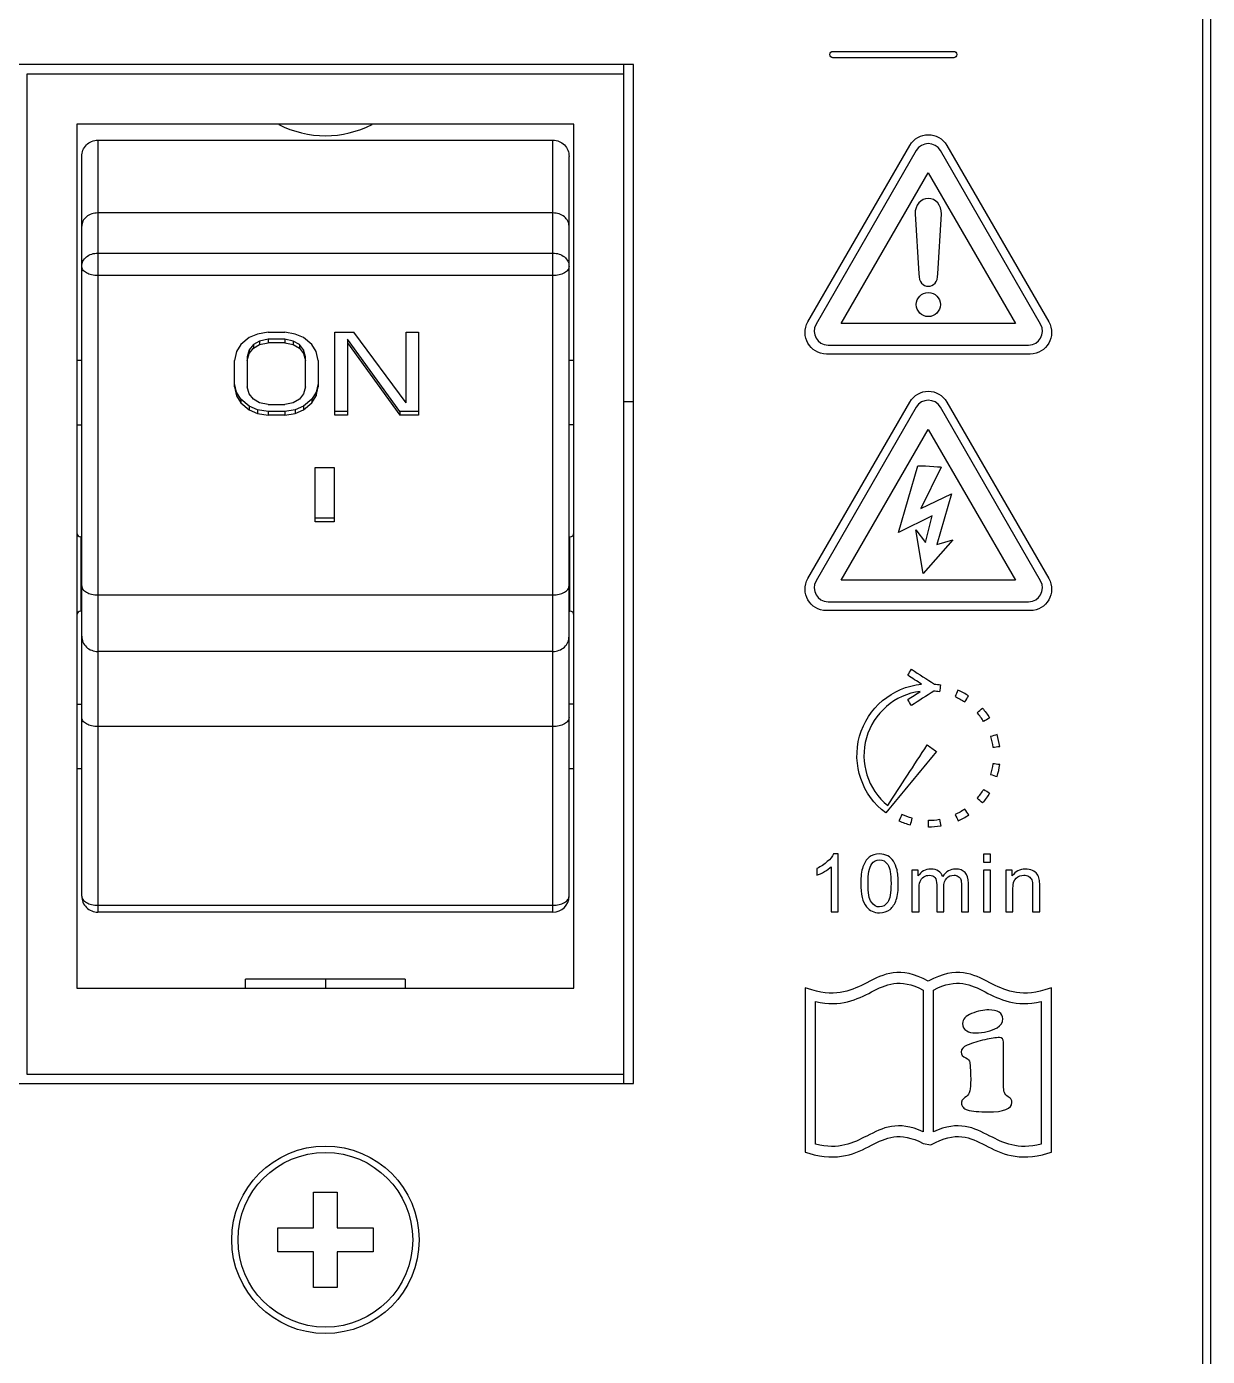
# Model space of a CAD drawing. Header units: millimetres. Extents: x 4086 to 8318, y 123 to 1549.
# Drawn here: x 6871.77 to 6908.94, y 1096.39 to 1138.24 of the extents above; entities that cross this region are included whole.
import ezdxf

# ---------------------------------------------------------------- set-up
doc = ezdxf.new("R2010")
doc.units = ezdxf.units.MM
doc.layers.add('20_ALL_FEATURES', color=7, linetype='Continuous')
doc.layers.add('layer 3', color=7, linetype='Continuous')

msp = doc.modelspace()

# ---------------------------------------------------------------- linework, layer by layer
at = {"layer": '20_ALL_FEATURES', "color": 7, "linetype": 'Continuous'}
for p, q in [((6890.873, 1137.045), (6871.473, 1137.045)), ((6871.775, 1136.743), (6871.775, 1105.273)), ((6890.571, 1136.743), (6871.775, 1136.743)), ((6890.571, 1104.975), (6890.571, 1137.045)), ((6890.873, 1104.975), (6890.873, 1137.045)), ((6873.349, 1135.168), (6873.349, 1107.978)), ((6888.996, 1135.168), (6873.349, 1135.168)), ((6888.996, 1107.978), (6888.996, 1135.168)), ((6874.01, 1134.665), (6874.01, 1110.364)), ((6874.01, 1134.665), (6888.335, 1134.665)), ((6888.335, 1110.364), (6888.335, 1134.665)), ((6873.502, 1110.872), (6873.502, 1134.149)), ((6888.843, 1110.872), (6888.843, 1134.149)), ((6888.335, 1132.37), (6874.01, 1132.37)), ((6874.01, 1131.108), (6888.335, 1131.108)), ((6888.335, 1130.402), (6874.01, 1130.402)), ((6878.774, 1128.45), (6878.51, 1128.228)), ((6879.037, 1128.561), (6878.774, 1128.45)), ((6879.103, 1128.341), (6878.905, 1128.23)), ((6879.366, 1128.616), (6879.037, 1128.561)), ((6879.366, 1128.396), (6879.103, 1128.341)), ((6879.103, 1128.341), (6879.103, 1128.228)), ((6879.103, 1128.228), (6879.366, 1128.283)), ((6879.366, 1128.616), (6879.893, 1128.616)), ((6879.366, 1128.396), (6879.366, 1128.283)), ((6879.893, 1128.396), (6879.366, 1128.396)), ((6879.893, 1128.283), (6879.366, 1128.283)), ((6880.222, 1128.561), (6879.893, 1128.616)), ((6879.893, 1128.396), (6879.893, 1128.283)), ((6880.156, 1128.341), (6879.893, 1128.396)), ((6879.893, 1128.283), (6880.156, 1128.228)), ((6880.156, 1128.341), (6880.156, 1128.228)), ((6880.354, 1128.23), (6880.156, 1128.341)), ((6880.485, 1128.45), (6880.222, 1128.561)), ((6880.749, 1128.228), (6880.485, 1128.45)), ((6881.473, 1126.008), (6881.473, 1128.616)), ((6881.473, 1128.616), (6882.065, 1128.616)), ((6881.868, 1128.396), (6881.868, 1126.008)), ((6883.514, 1126.121), (6881.868, 1128.396)), ((6881.868, 1128.283), (6883.514, 1126.008)), ((6883.711, 1126.397), (6882.065, 1128.616)), ((6883.711, 1126.397), (6883.711, 1128.616)), ((6883.711, 1128.616), (6884.106, 1128.616)), ((6884.106, 1128.616), (6884.106, 1126.008)), ((6878.379, 1128.006), (6878.313, 1127.728)), ((6878.51, 1128.228), (6878.379, 1128.006)), ((6878.774, 1128.063), (6878.708, 1127.841)), ((6878.708, 1127.728), (6878.774, 1127.95)), ((6878.905, 1128.23), (6878.774, 1128.063)), ((6878.774, 1127.95), (6878.905, 1128.117)), ((6878.774, 1128.063), (6878.774, 1127.95)), ((6878.905, 1128.23), (6878.905, 1128.117)), ((6878.905, 1128.117), (6879.103, 1128.228)), ((6880.156, 1128.228), (6880.354, 1128.117)), ((6880.354, 1128.23), (6880.354, 1128.117)), ((6880.485, 1128.063), (6880.354, 1128.23)), ((6880.354, 1128.117), (6880.485, 1127.95)), ((6880.485, 1128.063), (6880.485, 1127.95)), ((6880.551, 1127.841), (6880.485, 1128.063)), ((6880.485, 1127.95), (6880.551, 1127.728)), ((6880.88, 1128.006), (6880.749, 1128.228)), ((6880.946, 1127.728), (6880.88, 1128.006)), ((6873.349, 1127.74), (6873.502, 1127.74)), ((6878.313, 1126.896), (6878.313, 1127.728)), ((6878.708, 1127.841), (6878.708, 1126.896)), ((6880.551, 1126.896), (6880.551, 1127.841)), ((6880.946, 1127.728), (6880.946, 1126.896)), ((6888.843, 1127.74), (6888.996, 1127.74)), ((6878.379, 1126.731), (6878.313, 1127.009)), ((6878.313, 1126.896), (6878.379, 1126.618)), ((6878.379, 1126.731), (6878.379, 1126.618)), ((6878.51, 1126.509), (6878.379, 1126.731)), ((6878.379, 1126.618), (6878.51, 1126.397)), ((6878.774, 1126.674), (6878.708, 1126.896)), ((6878.905, 1126.507), (6878.774, 1126.674)), ((6880.485, 1126.674), (6880.354, 1126.507)), ((6880.551, 1126.896), (6880.485, 1126.674)), ((6880.88, 1126.731), (6880.749, 1126.509)), ((6880.749, 1126.397), (6880.88, 1126.618)), ((6880.946, 1127.009), (6880.88, 1126.731)), ((6880.88, 1126.618), (6880.946, 1126.896)), ((6880.88, 1126.731), (6880.88, 1126.618)), ((6878.51, 1126.509), (6878.51, 1126.397)), ((6878.774, 1126.287), (6878.51, 1126.509)), ((6878.51, 1126.397), (6878.774, 1126.175)), ((6878.774, 1126.287), (6878.774, 1126.175)), ((6879.037, 1126.176), (6878.774, 1126.287)), ((6879.103, 1126.397), (6878.905, 1126.507)), ((6879.366, 1126.341), (6879.103, 1126.397)), ((6879.366, 1126.341), (6879.893, 1126.341)), ((6880.156, 1126.397), (6879.893, 1126.341)), ((6880.354, 1126.507), (6880.156, 1126.397)), ((6880.485, 1126.287), (6880.222, 1126.176)), ((6880.749, 1126.509), (6880.485, 1126.287)), ((6880.485, 1126.175), (6880.749, 1126.397)), ((6880.485, 1126.287), (6880.485, 1126.175)), ((6880.749, 1126.509), (6880.749, 1126.397)), ((6890.873, 1126.425), (6890.571, 1126.425)), ((6878.774, 1126.175), (6879.037, 1126.064)), ((6879.037, 1126.176), (6879.037, 1126.064)), ((6879.366, 1126.121), (6879.037, 1126.176)), ((6879.037, 1126.064), (6879.366, 1126.008)), ((6879.366, 1126.121), (6879.366, 1126.008)), ((6879.893, 1126.121), (6879.366, 1126.121)), ((6879.893, 1126.008), (6879.366, 1126.008)), ((6880.222, 1126.176), (6879.893, 1126.121)), ((6879.893, 1126.121), (6879.893, 1126.008)), ((6879.893, 1126.008), (6880.222, 1126.064)), ((6880.222, 1126.176), (6880.222, 1126.064)), ((6880.222, 1126.064), (6880.485, 1126.175)), ((6881.868, 1126.121), (6881.473, 1126.121)), ((6881.868, 1126.008), (6881.473, 1126.008)), ((6883.514, 1126.121), (6883.514, 1126.008)), ((6884.106, 1126.121), (6883.514, 1126.121)), ((6884.106, 1126.008), (6883.514, 1126.008)), ((6873.349, 1125.708), (6873.502, 1125.708)), ((6888.996, 1125.708), (6888.843, 1125.708)), ((6880.847, 1122.651), (6880.847, 1124.357)), ((6880.847, 1124.357), (6881.448, 1124.357)), ((6881.448, 1124.357), (6881.448, 1122.651)), ((6881.448, 1122.764), (6880.847, 1122.764)), ((6881.448, 1122.651), (6880.847, 1122.651)), ((6873.476, 1122.176), (6873.476, 1119.84)), ((6873.502, 1122.176), (6873.476, 1122.176)), ((6888.843, 1122.176), (6888.869, 1122.176)), ((6888.869, 1119.84), (6888.869, 1122.176)), ((6874.01, 1120.349), (6888.335, 1120.349)), ((6873.502, 1119.84), (6873.476, 1119.84)), ((6888.843, 1119.84), (6888.869, 1119.84)), ((6888.335, 1118.571), (6874.01, 1118.571)), ((6873.349, 1116.917), (6873.502, 1116.917)), ((6888.996, 1116.917), (6888.843, 1116.917)), ((6888.335, 1116.206), (6874.01, 1116.206)), ((6873.349, 1114.885), (6873.502, 1114.885)), ((6888.843, 1114.885), (6888.996, 1114.885)), ((6874.01, 1110.586), (6888.335, 1110.586)), ((6888.335, 1110.364), (6874.01, 1110.364)), ((6878.658, 1107.978), (6878.658, 1108.257)), ((6883.687, 1108.257), (6878.658, 1108.257)), ((6881.173, 1108.257), (6881.173, 1107.978)), ((6883.687, 1108.257), (6883.687, 1107.978)), ((6873.349, 1107.978), (6888.996, 1107.978)), ((6871.775, 1105.273), (6890.571, 1105.273)), ((6871.473, 1104.975), (6890.873, 1104.975)), ((6880.798, 1100.43), (6880.798, 1101.555)), ((6880.798, 1101.555), (6881.548, 1101.555)), ((6881.548, 1101.555), (6881.548, 1100.43)), ((6879.673, 1099.68), (6879.673, 1100.43)), ((6879.673, 1100.43), (6880.798, 1100.43)), ((6881.548, 1100.43), (6882.673, 1100.43)), ((6882.673, 1100.43), (6882.673, 1099.68)), ((6880.798, 1099.68), (6879.673, 1099.68)), ((6880.798, 1098.555), (6880.798, 1099.68)), ((6881.548, 1099.68), (6881.548, 1098.555)), ((6882.673, 1099.68), (6881.548, 1099.68)), ((6881.548, 1098.555), (6880.798, 1098.555))]:
    msp.add_line(p, q, dxfattribs=at)
for radius in [2.95, 2.75]:
    msp.add_circle((6881.173, 1100.055), radius, dxfattribs=at)
for centre, radius, start, end in [((6881.173, 1137.975), 3.175, 242.4526, 297.5474), ((6873.476, 1122.303), 0.127, 180, 270), ((6888.869, 1122.303), 0.127, 270, 0), ((6873.476, 1119.713), 0.127, 90, 180), ((6888.869, 1119.713), 0.127, 0, 90), ((6888.335, 1110.872), 0.508, 270, 0)]:
    msp.add_arc(centre, radius, start, end, dxfattribs=at)
for points, knots in [([(6873.502, 1134.149), (6873.502, 1134.216), (6873.528, 1134.35), (6873.64, 1134.521), (6873.809, 1134.637), (6873.943, 1134.665), (6874.01, 1134.665)], [0, 0, 0, 0, 0.249939, 0.499905, 0.749933, 1, 1, 1, 1]), ([(6888.335, 1134.665), (6888.402, 1134.665), (6888.537, 1134.637), (6888.705, 1134.521), (6888.817, 1134.35), (6888.843, 1134.216), (6888.843, 1134.149)], [0, 0, 0, 0, 0.25007, 0.50009, 0.750052, 1, 1, 1, 1]), ([(6874.01, 1132.37), (6873.944, 1132.37), (6873.815, 1132.35), (6873.647, 1132.26), (6873.53, 1132.121), (6873.502, 1132.006), (6873.502, 1131.951)], [0, 0, 0, 0, 0.27165, 0.53113, 0.772418, 1, 1, 1, 1]), ([(6888.843, 1131.951), (6888.843, 1132.006), (6888.815, 1132.121), (6888.698, 1132.26), (6888.53, 1132.35), (6888.401, 1132.37), (6888.335, 1132.37)], [0, 0, 0, 0, 0.227582, 0.46887, 0.72835, 1, 1, 1, 1]), ([(6873.502, 1130.689), (6873.502, 1130.744), (6873.53, 1130.859), (6873.647, 1130.998), (6873.815, 1131.088), (6873.944, 1131.108), (6874.01, 1131.108)], [0, 0, 0, 0, 0.227582, 0.46887, 0.72835, 1, 1, 1, 1]), ([(6888.335, 1131.108), (6888.401, 1131.108), (6888.53, 1131.088), (6888.698, 1130.998), (6888.815, 1130.859), (6888.843, 1130.744), (6888.843, 1130.689)], [0, 0, 0, 0, 0.27165, 0.53113, 0.772418, 1, 1, 1, 1]), ([(6874.01, 1130.402), (6873.945, 1130.402), (6873.82, 1130.416), (6873.677, 1130.466), (6873.588, 1130.526), (6873.527, 1130.588), (6873.502, 1130.65), (6873.502, 1130.689)], [0, 0, 0, 0, 0.309013, 0.587213, 0.708335, 0.816172, 1, 1, 1, 1]), ([(6888.843, 1130.689), (6888.843, 1130.65), (6888.819, 1130.588), (6888.757, 1130.526), (6888.668, 1130.466), (6888.525, 1130.416), (6888.401, 1130.402), (6888.335, 1130.402)], [0, 0, 0, 0, 0.183828, 0.291665, 0.412787, 0.690987, 1, 1, 1, 1]), ([(6873.502, 1120.636), (6873.502, 1120.597), (6873.527, 1120.535), (6873.588, 1120.473), (6873.677, 1120.413), (6873.82, 1120.362), (6873.945, 1120.349), (6874.01, 1120.349)], [0, 0, 0, 0, 0.183828, 0.291665, 0.412787, 0.690987, 1, 1, 1, 1]), ([(6888.335, 1120.349), (6888.401, 1120.349), (6888.525, 1120.362), (6888.668, 1120.413), (6888.757, 1120.473), (6888.819, 1120.535), (6888.843, 1120.597), (6888.843, 1120.636)], [0, 0, 0, 0, 0.309013, 0.587213, 0.708335, 0.816172, 1, 1, 1, 1]), ([(6873.502, 1119.047), (6873.502, 1118.985), (6873.529, 1118.858), (6873.643, 1118.7), (6873.812, 1118.595), (6873.944, 1118.571), (6874.01, 1118.571)], [0, 0, 0, 0, 0.242462, 0.489382, 0.742519, 1, 1, 1, 1]), ([(6888.335, 1118.571), (6888.401, 1118.571), (6888.533, 1118.595), (6888.702, 1118.7), (6888.816, 1118.858), (6888.843, 1118.985), (6888.843, 1119.047)], [0, 0, 0, 0, 0.257481, 0.510618, 0.757538, 1, 1, 1, 1]), ([(6874.01, 1116.206), (6873.945, 1116.206), (6873.82, 1116.219), (6873.677, 1116.27), (6873.588, 1116.33), (6873.527, 1116.392), (6873.502, 1116.454), (6873.502, 1116.493)], [0, 0, 0, 0, 0.309013, 0.587213, 0.708335, 0.816172, 1, 1, 1, 1]), ([(6888.843, 1116.493), (6888.843, 1116.454), (6888.819, 1116.392), (6888.757, 1116.33), (6888.668, 1116.27), (6888.525, 1116.219), (6888.401, 1116.206), (6888.335, 1116.206)], [0, 0, 0, 0, 0.183828, 0.291665, 0.412787, 0.690987, 1, 1, 1, 1]), ([(6873.502, 1110.872), (6873.502, 1110.806), (6873.528, 1110.673), (6873.641, 1110.504), (6873.81, 1110.391), (6873.944, 1110.364), (6874.01, 1110.364)], [0, 0, 0, 0, 0.25001, 0.499994, 0.749983, 1, 1, 1, 1]), ([(6873.502, 1110.872), (6873.502, 1110.834), (6873.527, 1110.772), (6873.588, 1110.709), (6873.677, 1110.649), (6873.82, 1110.599), (6873.945, 1110.586), (6874.01, 1110.586)], [0, 0, 0, 0, 0.183828, 0.291665, 0.412787, 0.690987, 1, 1, 1, 1]), ([(6888.335, 1110.586), (6888.401, 1110.586), (6888.525, 1110.599), (6888.668, 1110.649), (6888.757, 1110.709), (6888.819, 1110.772), (6888.843, 1110.834), (6888.843, 1110.872)], [0, 0, 0, 0, 0.309013, 0.587213, 0.708335, 0.816172, 1, 1, 1, 1])]:
    msp.add_open_spline(points, degree=3, knots=knots, dxfattribs=at)
at = {"layer": 'layer 3'}
for points, knots in [([(6900.753, 1061.797), (6915.37, 1061.797), (6900.911, 1061.797), (6909.037, 1061.797), (6909.037, 1061.797), (6909.037, 1107.695), (6909.037, 1159.388), (6909.037, 1168.017), (6909.037, 1168.017), (6909.037, 1168.017), (6900.753, 1168.017), (6900.753, 1168.017), (6900.753, 1168.017), (6900.684, 1168.017), (6900.628, 1167.961), (6900.628, 1167.892), (6900.628, 1167.892), (6900.628, 1167.823), (6900.684, 1167.767), (6900.753, 1167.767), (6900.753, 1167.767), (6900.753, 1167.767), (6908.787, 1167.767), (6908.787, 1167.767), (6908.787, 1167.767), (6908.787, 1150.832), (6908.787, 1087.002), (6908.787, 1062.047), (6908.787, 1062.047), (6897.378, 1062.047), (6912.919, 1062.047), (6900.753, 1062.047), (6900.753, 1062.047), (6900.684, 1062.047), (6900.628, 1061.991), (6900.628, 1061.922), (6900.628, 1061.922), (6900.628, 1061.853), (6900.684, 1061.797), (6900.753, 1061.797)], [0, 0, 0, 0, 0.090909, 0.090909, 0.090909, 0.090909, 0.181818, 0.181818, 0.181818, 0.181818, 0.272727, 0.272727, 0.272727, 0.272727, 0.363636, 0.363636, 0.363636, 0.363636, 0.454545, 0.454545, 0.454545, 0.454545, 0.545455, 0.545455, 0.545455, 0.545455, 0.636364, 0.636364, 0.636364, 0.636364, 0.727273, 0.727273, 0.727273, 0.727273, 0.818182, 0.818182, 0.818182, 0.818182, 1, 1, 1, 1]), ([(6900.95, 1137.257), (6901.005, 1137.257), (6901.05, 1137.302), (6901.05, 1137.357), (6901.05, 1137.357), (6901.05, 1137.412), (6901.005, 1137.457), (6900.95, 1137.457), (6900.95, 1137.457), (6900.95, 1137.457), (6897.15, 1137.457), (6897.15, 1137.457), (6897.15, 1137.457), (6897.095, 1137.457), (6897.05, 1137.412), (6897.05, 1137.357), (6897.05, 1137.357), (6897.05, 1137.302), (6897.095, 1137.257), (6897.15, 1137.257), (6897.15, 1137.257), (6897.15, 1137.257), (6900.95, 1137.257), (6900.95, 1137.257)], [0, 0, 0, 0, 0.142857, 0.142857, 0.142857, 0.142857, 0.285714, 0.285714, 0.285714, 0.285714, 0.428571, 0.428571, 0.428571, 0.428571, 0.571429, 0.571429, 0.571429, 0.571429, 0.714286, 0.714286, 0.714286, 0.714286, 1, 1, 1, 1]), ([(6900.531, 1134.333), (6900.531, 1134.333), (6903.685, 1128.87), (6903.685, 1128.87), (6903.685, 1128.87), (6903.854, 1128.578), (6903.643, 1128.213), (6903.306, 1128.213), (6903.306, 1128.213), (6903.306, 1128.213), (6896.997, 1128.213), (6896.997, 1128.213), (6896.997, 1128.213), (6896.66, 1128.213), (6896.449, 1128.578), (6896.618, 1128.87), (6896.618, 1128.87), (6896.618, 1128.87), (6899.772, 1134.333), (6899.772, 1134.333), (6899.772, 1134.333), (6899.94, 1134.626), (6900.362, 1134.626), (6900.531, 1134.333)], [0, 0, 0, 0, 0.142857, 0.142857, 0.142857, 0.142857, 0.285714, 0.285714, 0.285714, 0.285714, 0.428571, 0.428571, 0.428571, 0.428571, 0.571429, 0.571429, 0.571429, 0.571429, 0.714286, 0.714286, 0.714286, 0.714286, 1, 1, 1, 1]), ([(6897.412, 1128.89), (6897.412, 1128.89), (6897.412, 1128.89), (6897.412, 1128.89), (6897.412, 1128.89), (6897.412, 1128.89), (6902.891, 1128.89), (6902.891, 1128.89), (6902.891, 1128.89), (6902.891, 1128.89), (6900.151, 1133.635), (6900.151, 1133.635), (6900.151, 1133.635), (6900.151, 1133.635), (6897.412, 1128.89), (6897.412, 1128.89)], [0, 0, 0, 0, 0.2, 0.2, 0.2, 0.2, 0.4, 0.4, 0.4, 0.4, 0.6, 0.6, 0.6, 0.6, 1, 1, 1, 1]), ([(6900.151, 1130.063), (6899.987, 1130.063), (6899.854, 1130.183), (6899.854, 1130.45), (6899.854, 1130.45), (6899.854, 1130.45), (6899.733, 1132.344), (6899.733, 1132.344), (6899.733, 1132.344), (6899.733, 1132.612), (6899.92, 1132.829), (6900.151, 1132.829), (6900.151, 1132.829), (6900.382, 1132.829), (6900.569, 1132.612), (6900.569, 1132.344), (6900.569, 1132.344), (6900.569, 1132.344), (6900.449, 1130.45), (6900.449, 1130.45), (6900.449, 1130.45), (6900.449, 1130.183), (6900.315, 1130.063), (6900.151, 1130.063)], [0, 0, 0, 0, 0.142857, 0.142857, 0.142857, 0.142857, 0.285714, 0.285714, 0.285714, 0.285714, 0.428571, 0.428571, 0.428571, 0.428571, 0.571429, 0.571429, 0.571429, 0.571429, 0.714286, 0.714286, 0.714286, 0.714286, 1, 1, 1, 1]), ([(6900.151, 1129.866), (6900.151, 1129.866), (6900.151, 1129.866), (6900.151, 1129.866), (6900.151, 1129.866), (6899.942, 1129.866), (6899.773, 1129.697), (6899.773, 1129.487), (6899.773, 1129.487), (6899.773, 1129.278), (6899.942, 1129.109), (6900.151, 1129.109), (6900.151, 1129.109), (6900.361, 1129.109), (6900.53, 1129.278), (6900.53, 1129.487), (6900.53, 1129.487), (6900.53, 1129.697), (6900.361, 1129.866), (6900.151, 1129.866)], [0, 0, 0, 0, 0.166667, 0.166667, 0.166667, 0.166667, 0.333333, 0.333333, 0.333333, 0.333333, 0.5, 0.5, 0.5, 0.5, 0.666667, 0.666667, 0.666667, 0.666667, 1, 1, 1, 1]), ([(6900.531, 1126.258), (6900.531, 1126.258), (6903.685, 1120.795), (6903.685, 1120.795), (6903.685, 1120.795), (6903.854, 1120.503), (6903.643, 1120.137), (6903.306, 1120.137), (6903.306, 1120.137), (6903.306, 1120.137), (6896.997, 1120.137), (6896.997, 1120.137), (6896.997, 1120.137), (6896.66, 1120.137), (6896.449, 1120.503), (6896.618, 1120.795), (6896.618, 1120.795), (6896.618, 1120.795), (6899.772, 1126.258), (6899.772, 1126.258), (6899.772, 1126.258), (6899.94, 1126.55), (6900.362, 1126.55), (6900.531, 1126.258)], [0, 0, 0, 0, 0.142857, 0.142857, 0.142857, 0.142857, 0.285714, 0.285714, 0.285714, 0.285714, 0.428571, 0.428571, 0.428571, 0.428571, 0.571429, 0.571429, 0.571429, 0.571429, 0.714286, 0.714286, 0.714286, 0.714286, 1, 1, 1, 1]), ([(6897.412, 1120.815), (6897.412, 1120.815), (6897.412, 1120.815), (6897.412, 1120.815), (6897.412, 1120.815), (6897.412, 1120.815), (6902.891, 1120.815), (6902.891, 1120.815), (6902.891, 1120.815), (6902.891, 1120.815), (6900.151, 1125.56), (6900.151, 1125.56), (6900.151, 1125.56), (6900.151, 1125.56), (6897.412, 1120.815), (6897.412, 1120.815)], [0, 0, 0, 0, 0.2, 0.2, 0.2, 0.2, 0.4, 0.4, 0.4, 0.4, 0.6, 0.6, 0.6, 0.6, 1, 1, 1, 1]), ([(6899.826, 1124.411), (6899.826, 1124.411), (6899.212, 1122.317), (6899.212, 1122.317), (6899.212, 1122.317), (6899.212, 1122.317), (6900.274, 1122.842), (6900.274, 1122.842), (6900.274, 1122.842), (6900.274, 1122.842), (6900.066, 1121.999), (6900.066, 1121.999), (6900.066, 1121.999), (6900.066, 1121.999), (6899.753, 1122.401), (6899.753, 1122.401), (6899.753, 1122.401), (6899.753, 1122.401), (6899.991, 1121.027), (6899.991, 1121.027), (6899.991, 1121.027), (6899.991, 1121.027), (6900.925, 1122.087), (6900.925, 1122.087), (6900.925, 1122.087), (6900.925, 1122.087), (6900.422, 1121.934), (6900.422, 1121.934), (6900.422, 1121.934), (6900.422, 1121.934), (6900.881, 1123.534), (6900.881, 1123.534), (6900.881, 1123.534), (6900.881, 1123.534), (6899.913, 1123.068), (6899.913, 1123.068), (6899.913, 1123.068), (6899.913, 1123.068), (6900.552, 1124.374), (6900.552, 1124.374), (6900.552, 1124.374), (6900.552, 1124.374), (6899.833, 1124.435), (6899.826, 1124.411)], [0, 0, 0, 0, 0.083333, 0.083333, 0.083333, 0.083333, 0.166667, 0.166667, 0.166667, 0.166667, 0.25, 0.25, 0.25, 0.25, 0.333333, 0.333333, 0.333333, 0.333333, 0.416667, 0.416667, 0.416667, 0.416667, 0.5, 0.5, 0.5, 0.5, 0.583333, 0.583333, 0.583333, 0.583333, 0.666667, 0.666667, 0.666667, 0.666667, 0.75, 0.75, 0.75, 0.75, 0.833333, 0.833333, 0.833333, 0.833333, 1, 1, 1, 1]), ([(6898.872, 1113.719), (6898.243, 1114.234), (6897.98, 1115.073), (6898.203, 1115.854), (6898.203, 1115.854), (6898.426, 1116.636), (6899.093, 1117.21), (6899.899, 1117.314), (6899.899, 1117.314), (6899.767, 1117.228), (6899.635, 1117.142), (6899.502, 1117.057), (6899.502, 1117.057), (6899.543, 1116.995), (6899.583, 1116.933), (6899.623, 1116.87), (6899.623, 1116.87), (6899.856, 1117.022), (6900.09, 1117.173), (6900.323, 1117.324), (6900.323, 1117.324), (6900.382, 1117.32), (6900.441, 1117.312), (6900.5, 1117.302), (6900.5, 1117.302), (6900.513, 1117.375), (6900.525, 1117.447), (6900.537, 1117.519), (6900.537, 1117.519), (6900.472, 1117.53), (6900.407, 1117.538), (6900.342, 1117.543), (6900.342, 1117.543), (6900.102, 1117.699), (6899.863, 1117.854), (6899.623, 1118.009), (6899.623, 1118.009), (6899.583, 1117.947), (6899.543, 1117.885), (6899.502, 1117.823), (6899.502, 1117.823), (6899.648, 1117.729), (6899.794, 1117.634), (6899.939, 1117.54), (6899.939, 1117.54), (6899.013, 1117.449), (6898.238, 1116.798), (6897.988, 1115.901), (6897.988, 1115.901), (6897.738, 1115.005), (6898.064, 1114.047), (6898.809, 1113.489), (6898.809, 1113.489), (6899.342, 1114.132), (6899.875, 1114.775), (6900.409, 1115.419), (6900.409, 1115.419), (6900.311, 1115.489), (6900.214, 1115.558), (6900.116, 1115.628), (6900.116, 1115.628), (6899.701, 1114.992), (6899.287, 1114.356), (6898.872, 1113.719)], [0, 0, 0, 0, 0.058824, 0.058824, 0.058824, 0.058824, 0.117647, 0.117647, 0.117647, 0.117647, 0.176471, 0.176471, 0.176471, 0.176471, 0.235294, 0.235294, 0.235294, 0.235294, 0.294118, 0.294118, 0.294118, 0.294118, 0.352941, 0.352941, 0.352941, 0.352941, 0.411765, 0.411765, 0.411765, 0.411765, 0.470588, 0.470588, 0.470588, 0.470588, 0.529412, 0.529412, 0.529412, 0.529412, 0.588235, 0.588235, 0.588235, 0.588235, 0.647059, 0.647059, 0.647059, 0.647059, 0.705882, 0.705882, 0.705882, 0.705882, 0.764706, 0.764706, 0.764706, 0.764706, 0.823529, 0.823529, 0.823529, 0.823529, 0.882353, 0.882353, 0.882353, 0.882353, 1, 1, 1, 1]), ([(6901.085, 1117.352), (6901.203, 1117.3), (6901.313, 1117.238), (6901.42, 1117.166), (6901.42, 1117.166), (6901.379, 1117.105), (6901.338, 1117.045), (6901.297, 1116.984), (6901.297, 1116.984), (6901.201, 1117.049), (6901.101, 1117.104), (6900.995, 1117.152), (6900.995, 1117.152), (6901.025, 1117.219), (6901.055, 1117.286), (6901.085, 1117.352)], [0, 0, 0, 0, 0.2, 0.2, 0.2, 0.2, 0.4, 0.4, 0.4, 0.4, 0.6, 0.6, 0.6, 0.6, 1, 1, 1, 1]), ([(6902.08, 1116.48), (6902.012, 1116.59), (6901.937, 1116.692), (6901.852, 1116.788), (6901.852, 1116.788), (6901.797, 1116.739), (6901.742, 1116.691), (6901.687, 1116.642), (6901.687, 1116.642), (6901.763, 1116.555), (6901.832, 1116.463), (6901.893, 1116.365), (6901.893, 1116.365), (6901.955, 1116.403), (6902.017, 1116.442), (6902.08, 1116.48)], [0, 0, 0, 0, 0.2, 0.2, 0.2, 0.2, 0.4, 0.4, 0.4, 0.4, 0.6, 0.6, 0.6, 0.6, 1, 1, 1, 1]), ([(6902.317, 1115.957), (6902.355, 1115.834), (6902.381, 1115.711), (6902.398, 1115.583), (6902.398, 1115.583), (6902.325, 1115.574), (6902.252, 1115.564), (6902.18, 1115.555), (6902.18, 1115.555), (6902.165, 1115.67), (6902.141, 1115.782), (6902.107, 1115.893), (6902.107, 1115.893), (6902.177, 1115.914), (6902.247, 1115.936), (6902.317, 1115.957)], [0, 0, 0, 0, 0.2, 0.2, 0.2, 0.2, 0.4, 0.4, 0.4, 0.4, 0.6, 0.6, 0.6, 0.6, 1, 1, 1, 1]), ([(6902.398, 1115.009), (6902.382, 1114.882), (6902.355, 1114.758), (6902.318, 1114.635), (6902.318, 1114.635), (6902.247, 1114.656), (6902.177, 1114.678), (6902.107, 1114.699), (6902.107, 1114.699), (6902.141, 1114.81), (6902.165, 1114.922), (6902.18, 1115.037), (6902.18, 1115.037), (6902.253, 1115.028), (6902.325, 1115.019), (6902.398, 1115.009)], [0, 0, 0, 0, 0.2, 0.2, 0.2, 0.2, 0.4, 0.4, 0.4, 0.4, 0.6, 0.6, 0.6, 0.6, 1, 1, 1, 1]), ([(6901.854, 1113.805), (6901.939, 1113.901), (6902.014, 1114.003), (6902.082, 1114.113), (6902.082, 1114.113), (6902.019, 1114.151), (6901.957, 1114.19), (6901.894, 1114.228), (6901.894, 1114.228), (6901.834, 1114.129), (6901.766, 1114.037), (6901.689, 1113.95), (6901.689, 1113.95), (6901.744, 1113.902), (6901.799, 1113.853), (6901.854, 1113.805)], [0, 0, 0, 0, 0.2, 0.2, 0.2, 0.2, 0.4, 0.4, 0.4, 0.4, 0.6, 0.6, 0.6, 0.6, 1, 1, 1, 1]), ([(6899.228, 1113.241), (6899.259, 1113.308), (6899.289, 1113.374), (6899.319, 1113.441), (6899.319, 1113.441), (6899.425, 1113.393), (6899.533, 1113.355), (6899.645, 1113.326), (6899.645, 1113.326), (6899.626, 1113.255), (6899.608, 1113.184), (6899.589, 1113.113), (6899.589, 1113.113), (6899.465, 1113.145), (6899.345, 1113.188), (6899.228, 1113.241)], [0, 0, 0, 0, 0.2, 0.2, 0.2, 0.2, 0.4, 0.4, 0.4, 0.4, 0.6, 0.6, 0.6, 0.6, 1, 1, 1, 1]), ([(6900.503, 1113.288), (6900.388, 1113.269), (6900.274, 1113.259), (6900.158, 1113.259), (6900.158, 1113.259), (6900.158, 1113.186), (6900.158, 1113.112), (6900.158, 1113.039), (6900.158, 1113.039), (6900.287, 1113.039), (6900.413, 1113.05), (6900.54, 1113.071), (6900.54, 1113.071), (6900.527, 1113.144), (6900.515, 1113.216), (6900.503, 1113.288)], [0, 0, 0, 0, 0.2, 0.2, 0.2, 0.2, 0.4, 0.4, 0.4, 0.4, 0.6, 0.6, 0.6, 0.6, 1, 1, 1, 1]), ([(6901.423, 1113.426), (6901.317, 1113.354), (6901.206, 1113.292), (6901.089, 1113.239), (6901.089, 1113.239), (6901.059, 1113.306), (6901.029, 1113.373), (6900.998, 1113.44), (6900.998, 1113.44), (6901.104, 1113.487), (6901.204, 1113.543), (6901.3, 1113.608), (6901.3, 1113.608), (6901.341, 1113.547), (6901.382, 1113.487), (6901.423, 1113.426)], [0, 0, 0, 0, 0.2, 0.2, 0.2, 0.2, 0.4, 0.4, 0.4, 0.4, 0.6, 0.6, 0.6, 0.6, 1, 1, 1, 1]), ([(6897.313, 1110.378), (6897.313, 1110.378), (6897.091, 1110.378), (6897.091, 1110.378), (6897.091, 1110.378), (6897.091, 1110.378), (6897.091, 1111.796), (6897.091, 1111.796), (6897.091, 1111.796), (6897.038, 1111.745), (6896.967, 1111.694), (6896.88, 1111.643), (6896.88, 1111.643), (6896.793, 1111.592), (6896.715, 1111.553), (6896.646, 1111.528), (6896.646, 1111.528), (6896.646, 1111.528), (6896.646, 1111.743), (6896.646, 1111.743), (6896.646, 1111.743), (6896.77, 1111.802), (6896.879, 1111.872), (6896.972, 1111.956), (6896.972, 1111.956), (6897.066, 1112.039), (6897.132, 1112.12), (6897.17, 1112.198), (6897.17, 1112.198), (6897.17, 1112.198), (6897.313, 1112.198), (6897.313, 1112.198), (6897.313, 1112.198), (6897.313, 1112.198), (6897.313, 1110.378), (6897.313, 1110.378)], [0, 0, 0, 0, 0.1, 0.1, 0.1, 0.1, 0.2, 0.2, 0.2, 0.2, 0.3, 0.3, 0.3, 0.3, 0.4, 0.4, 0.4, 0.4, 0.5, 0.5, 0.5, 0.5, 0.6, 0.6, 0.6, 0.6, 0.7, 0.7, 0.7, 0.7, 0.8, 0.8, 0.8, 0.8, 1, 1, 1, 1]), ([(6898.024, 1111.272), (6898.024, 1111.486), (6898.047, 1111.659), (6898.091, 1111.789), (6898.091, 1111.789), (6898.135, 1111.92), (6898.201, 1112.021), (6898.287, 1112.092), (6898.287, 1112.092), (6898.374, 1112.163), (6898.484, 1112.198), (6898.616, 1112.198), (6898.616, 1112.198), (6898.713, 1112.198), (6898.798, 1112.178), (6898.872, 1112.139), (6898.872, 1112.139), (6898.945, 1112.1), (6899.006, 1112.044), (6899.054, 1111.97), (6899.054, 1111.97), (6899.102, 1111.896), (6899.139, 1111.806), (6899.166, 1111.7), (6899.166, 1111.7), (6899.193, 1111.594), (6899.207, 1111.452), (6899.207, 1111.272), (6899.207, 1111.272), (6899.207, 1111.059), (6899.185, 1110.888), (6899.141, 1110.757), (6899.141, 1110.757), (6899.098, 1110.626), (6899.032, 1110.525), (6898.945, 1110.454), (6898.945, 1110.454), (6898.858, 1110.383), (6898.748, 1110.347), (6898.616, 1110.347), (6898.616, 1110.347), (6898.441, 1110.347), (6898.303, 1110.41), (6898.204, 1110.535), (6898.204, 1110.535), (6898.084, 1110.686), (6898.024, 1110.932), (6898.024, 1111.272)], [0, 0, 0, 0, 0.076923, 0.076923, 0.076923, 0.076923, 0.153846, 0.153846, 0.153846, 0.153846, 0.230769, 0.230769, 0.230769, 0.230769, 0.307692, 0.307692, 0.307692, 0.307692, 0.384615, 0.384615, 0.384615, 0.384615, 0.461538, 0.461538, 0.461538, 0.461538, 0.538462, 0.538462, 0.538462, 0.538462, 0.615385, 0.615385, 0.615385, 0.615385, 0.692308, 0.692308, 0.692308, 0.692308, 0.769231, 0.769231, 0.769231, 0.769231, 0.846154, 0.846154, 0.846154, 0.846154, 1, 1, 1, 1]), ([(6898.253, 1111.272), (6898.253, 1110.974), (6898.288, 1110.776), (6898.358, 1110.678), (6898.358, 1110.678), (6898.428, 1110.579), (6898.513, 1110.53), (6898.616, 1110.53), (6898.616, 1110.53), (6898.718, 1110.53), (6898.804, 1110.58), (6898.873, 1110.678), (6898.873, 1110.678), (6898.943, 1110.777), (6898.978, 1110.975), (6898.978, 1111.272), (6898.978, 1111.272), (6898.978, 1111.57), (6898.943, 1111.769), (6898.873, 1111.867), (6898.873, 1111.867), (6898.804, 1111.965), (6898.717, 1112.014), (6898.613, 1112.014), (6898.613, 1112.014), (6898.511, 1112.014), (6898.429, 1111.971), (6898.368, 1111.884), (6898.368, 1111.884), (6898.291, 1111.774), (6898.253, 1111.57), (6898.253, 1111.272)], [0, 0, 0, 0, 0.111111, 0.111111, 0.111111, 0.111111, 0.222222, 0.222222, 0.222222, 0.222222, 0.333333, 0.333333, 0.333333, 0.333333, 0.444444, 0.444444, 0.444444, 0.444444, 0.555556, 0.555556, 0.555556, 0.555556, 0.666667, 0.666667, 0.666667, 0.666667, 0.777778, 0.777778, 0.777778, 0.777778, 1, 1, 1, 1]), ([(6901.887, 1111.935), (6901.887, 1111.935), (6901.887, 1112.191), (6901.887, 1112.191), (6901.887, 1112.191), (6901.887, 1112.191), (6902.11, 1112.191), (6902.11, 1112.191), (6902.11, 1112.191), (6902.11, 1112.191), (6902.11, 1111.935), (6902.11, 1111.935), (6902.11, 1111.935), (6902.11, 1111.935), (6901.887, 1111.935), (6901.887, 1111.935)], [0, 0, 0, 0, 0.2, 0.2, 0.2, 0.2, 0.4, 0.4, 0.4, 0.4, 0.6, 0.6, 0.6, 0.6, 1, 1, 1, 1]), ([(6899.636, 1110.378), (6899.636, 1110.378), (6899.636, 1111.691), (6899.636, 1111.691), (6899.636, 1111.691), (6899.636, 1111.691), (6899.835, 1111.691), (6899.835, 1111.691), (6899.835, 1111.691), (6899.835, 1111.691), (6899.835, 1111.507), (6899.835, 1111.507), (6899.835, 1111.507), (6899.876, 1111.571), (6899.931, 1111.623), (6899.999, 1111.662), (6899.999, 1111.662), (6900.068, 1111.701), (6900.146, 1111.721), (6900.233, 1111.721), (6900.233, 1111.721), (6900.33, 1111.721), (6900.41, 1111.701), (6900.472, 1111.66), (6900.472, 1111.66), (6900.535, 1111.62), (6900.578, 1111.564), (6900.604, 1111.491), (6900.604, 1111.491), (6900.708, 1111.644), (6900.843, 1111.721), (6901.01, 1111.721), (6901.01, 1111.721), (6901.14, 1111.721), (6901.24, 1111.685), (6901.31, 1111.613), (6901.31, 1111.613), (6901.38, 1111.54), (6901.415, 1111.429), (6901.415, 1111.28), (6901.415, 1111.28), (6901.415, 1111.28), (6901.415, 1110.378), (6901.415, 1110.378), (6901.415, 1110.378), (6901.415, 1110.378), (6901.194, 1110.378), (6901.194, 1110.378), (6901.194, 1110.378), (6901.194, 1110.378), (6901.194, 1111.205), (6901.194, 1111.205), (6901.194, 1111.205), (6901.194, 1111.294), (6901.187, 1111.359), (6901.172, 1111.398), (6901.172, 1111.398), (6901.158, 1111.437), (6901.132, 1111.468), (6901.094, 1111.492), (6901.094, 1111.492), (6901.056, 1111.516), (6901.011, 1111.528), (6900.96, 1111.528), (6900.96, 1111.528), (6900.868, 1111.528), (6900.791, 1111.497), (6900.73, 1111.436), (6900.73, 1111.436), (6900.669, 1111.375), (6900.638, 1111.276), (6900.638, 1111.141), (6900.638, 1111.141), (6900.638, 1111.141), (6900.638, 1110.378), (6900.638, 1110.378), (6900.638, 1110.378), (6900.638, 1110.378), (6900.416, 1110.378), (6900.416, 1110.378), (6900.416, 1110.378), (6900.416, 1110.378), (6900.416, 1111.231), (6900.416, 1111.231), (6900.416, 1111.231), (6900.416, 1111.33), (6900.398, 1111.404), (6900.361, 1111.454), (6900.361, 1111.454), (6900.325, 1111.503), (6900.266, 1111.528), (6900.183, 1111.528), (6900.183, 1111.528), (6900.121, 1111.528), (6900.063, 1111.511), (6900.01, 1111.478), (6900.01, 1111.478), (6899.957, 1111.445), (6899.918, 1111.397), (6899.894, 1111.334), (6899.894, 1111.334), (6899.87, 1111.27), (6899.858, 1111.179), (6899.858, 1111.059), (6899.858, 1111.059), (6899.858, 1111.059), (6899.858, 1110.378), (6899.858, 1110.378), (6899.858, 1110.378), (6899.858, 1110.378), (6899.636, 1110.378), (6899.636, 1110.378)], [0, 0, 0, 0, 0.034483, 0.034483, 0.034483, 0.034483, 0.068966, 0.068966, 0.068966, 0.068966, 0.103448, 0.103448, 0.103448, 0.103448, 0.137931, 0.137931, 0.137931, 0.137931, 0.172414, 0.172414, 0.172414, 0.172414, 0.206897, 0.206897, 0.206897, 0.206897, 0.241379, 0.241379, 0.241379, 0.241379, 0.275862, 0.275862, 0.275862, 0.275862, 0.310345, 0.310345, 0.310345, 0.310345, 0.344828, 0.344828, 0.344828, 0.344828, 0.37931, 0.37931, 0.37931, 0.37931, 0.413793, 0.413793, 0.413793, 0.413793, 0.448276, 0.448276, 0.448276, 0.448276, 0.482759, 0.482759, 0.482759, 0.482759, 0.517241, 0.517241, 0.517241, 0.517241, 0.551724, 0.551724, 0.551724, 0.551724, 0.586207, 0.586207, 0.586207, 0.586207, 0.62069, 0.62069, 0.62069, 0.62069, 0.655172, 0.655172, 0.655172, 0.655172, 0.689655, 0.689655, 0.689655, 0.689655, 0.724138, 0.724138, 0.724138, 0.724138, 0.758621, 0.758621, 0.758621, 0.758621, 0.793103, 0.793103, 0.793103, 0.793103, 0.827586, 0.827586, 0.827586, 0.827586, 0.862069, 0.862069, 0.862069, 0.862069, 0.896552, 0.896552, 0.896552, 0.896552, 0.931034, 0.931034, 0.931034, 0.931034, 1, 1, 1, 1]), ([(6901.887, 1110.378), (6901.887, 1110.378), (6901.887, 1111.691), (6901.887, 1111.691), (6901.887, 1111.691), (6901.887, 1111.691), (6902.11, 1111.691), (6902.11, 1111.691), (6902.11, 1111.691), (6902.11, 1111.691), (6902.11, 1110.378), (6902.11, 1110.378), (6902.11, 1110.378), (6902.11, 1110.378), (6901.887, 1110.378), (6901.887, 1110.378)], [0, 0, 0, 0, 0.2, 0.2, 0.2, 0.2, 0.4, 0.4, 0.4, 0.4, 0.6, 0.6, 0.6, 0.6, 1, 1, 1, 1]), ([(6902.59, 1110.378), (6902.59, 1110.378), (6902.59, 1111.691), (6902.59, 1111.691), (6902.59, 1111.691), (6902.59, 1111.691), (6902.79, 1111.691), (6902.79, 1111.691), (6902.79, 1111.691), (6902.79, 1111.691), (6902.79, 1111.505), (6902.79, 1111.505), (6902.79, 1111.505), (6902.887, 1111.649), (6903.026, 1111.721), (6903.208, 1111.721), (6903.208, 1111.721), (6903.287, 1111.721), (6903.36, 1111.707), (6903.426, 1111.678), (6903.426, 1111.678), (6903.493, 1111.65), (6903.542, 1111.612), (6903.575, 1111.566), (6903.575, 1111.566), (6903.608, 1111.52), (6903.632, 1111.465), (6903.645, 1111.402), (6903.645, 1111.402), (6903.653, 1111.361), (6903.657, 1111.288), (6903.657, 1111.185), (6903.657, 1111.185), (6903.657, 1111.185), (6903.657, 1110.378), (6903.657, 1110.378), (6903.657, 1110.378), (6903.657, 1110.378), (6903.434, 1110.378), (6903.434, 1110.378), (6903.434, 1110.378), (6903.434, 1110.378), (6903.434, 1111.177), (6903.434, 1111.177), (6903.434, 1111.177), (6903.434, 1111.267), (6903.426, 1111.335), (6903.408, 1111.38), (6903.408, 1111.38), (6903.391, 1111.425), (6903.36, 1111.461), (6903.316, 1111.488), (6903.316, 1111.488), (6903.272, 1111.515), (6903.22, 1111.528), (6903.161, 1111.528), (6903.161, 1111.528), (6903.066, 1111.528), (6902.984, 1111.498), (6902.915, 1111.438), (6902.915, 1111.438), (6902.846, 1111.378), (6902.812, 1111.263), (6902.812, 1111.095), (6902.812, 1111.095), (6902.812, 1111.095), (6902.812, 1110.378), (6902.812, 1110.378), (6902.812, 1110.378), (6902.812, 1110.378), (6902.59, 1110.378), (6902.59, 1110.378)], [0, 0, 0, 0, 0.052632, 0.052632, 0.052632, 0.052632, 0.105263, 0.105263, 0.105263, 0.105263, 0.157895, 0.157895, 0.157895, 0.157895, 0.210526, 0.210526, 0.210526, 0.210526, 0.263158, 0.263158, 0.263158, 0.263158, 0.315789, 0.315789, 0.315789, 0.315789, 0.368421, 0.368421, 0.368421, 0.368421, 0.421053, 0.421053, 0.421053, 0.421053, 0.473684, 0.473684, 0.473684, 0.473684, 0.526316, 0.526316, 0.526316, 0.526316, 0.578947, 0.578947, 0.578947, 0.578947, 0.631579, 0.631579, 0.631579, 0.631579, 0.684211, 0.684211, 0.684211, 0.684211, 0.736842, 0.736842, 0.736842, 0.736842, 0.789474, 0.789474, 0.789474, 0.789474, 0.842105, 0.842105, 0.842105, 0.842105, 0.894737, 0.894737, 0.894737, 0.894737, 1, 1, 1, 1]), ([(6899.987, 1103.088), (6899.243, 1103.48), (6898.82, 1103.264), (6898.361, 1103.029), (6898.361, 1103.029), (6897.863, 1102.775), (6897.327, 1102.501), (6896.389, 1102.779), (6896.389, 1102.779), (6896.389, 1102.779), (6896.271, 1102.814), (6896.271, 1102.814), (6896.271, 1102.814), (6896.271, 1102.814), (6896.271, 1107.981), (6896.271, 1107.981), (6896.271, 1107.981), (6896.271, 1107.981), (6896.481, 1107.919), (6896.481, 1107.919), (6896.481, 1107.919), (6897.293, 1107.678), (6897.77, 1107.921), (6898.212, 1108.147), (6898.212, 1108.147), (6898.754, 1108.424), (6899.252, 1108.678), (6900.151, 1108.197), (6900.151, 1108.197), (6901.051, 1108.678), (6901.548, 1108.424), (6902.091, 1108.147), (6902.091, 1108.147), (6902.533, 1107.921), (6903.009, 1107.678), (6903.822, 1107.919), (6903.822, 1107.919), (6903.822, 1107.919), (6904.032, 1107.981), (6904.032, 1107.981), (6904.032, 1107.981), (6904.032, 1107.981), (6904.032, 1102.814), (6904.032, 1102.814), (6904.032, 1102.814), (6904.032, 1102.814), (6903.914, 1102.779), (6903.914, 1102.779), (6903.914, 1102.779), (6902.976, 1102.501), (6902.44, 1102.775), (6901.942, 1103.029), (6901.942, 1103.029), (6901.465, 1103.273), (6901.029, 1103.496), (6900.232, 1103.043), (6900.232, 1103.043), (6900.232, 1103.043), (6899.987, 1103.088), (6899.987, 1103.088)], [0, 0, 0, 0, 0.0625, 0.0625, 0.0625, 0.0625, 0.125, 0.125, 0.125, 0.125, 0.1875, 0.1875, 0.1875, 0.1875, 0.25, 0.25, 0.25, 0.25, 0.3125, 0.3125, 0.3125, 0.3125, 0.375, 0.375, 0.375, 0.375, 0.4375, 0.4375, 0.4375, 0.4375, 0.5, 0.5, 0.5, 0.5, 0.5625, 0.5625, 0.5625, 0.5625, 0.625, 0.625, 0.625, 0.625, 0.6875, 0.6875, 0.6875, 0.6875, 0.75, 0.75, 0.75, 0.75, 0.8125, 0.8125, 0.8125, 0.8125, 0.875, 0.875, 0.875, 0.875, 1, 1, 1, 1]), ([(6899.987, 1103.453), (6899.987, 1103.453), (6899.987, 1107.914), (6899.987, 1107.914), (6899.987, 1107.914), (6899.243, 1108.306), (6898.82, 1108.09), (6898.361, 1107.855), (6898.361, 1107.855), (6897.901, 1107.621), (6897.409, 1107.369), (6896.599, 1107.55), (6896.599, 1107.55), (6896.599, 1107.55), (6896.599, 1103.061), (6896.599, 1103.061), (6896.599, 1103.061), (6897.34, 1102.876), (6897.792, 1103.106), (6898.212, 1103.321), (6898.212, 1103.321), (6898.72, 1103.581), (6899.189, 1103.82), (6899.987, 1103.453)], [0, 0, 0, 0, 0.142857, 0.142857, 0.142857, 0.142857, 0.285714, 0.285714, 0.285714, 0.285714, 0.428571, 0.428571, 0.428571, 0.428571, 0.571429, 0.571429, 0.571429, 0.571429, 0.714286, 0.714286, 0.714286, 0.714286, 1, 1, 1, 1]), ([(6900.315, 1103.453), (6901.113, 1103.82), (6901.582, 1103.581), (6902.091, 1103.321), (6902.091, 1103.321), (6902.511, 1103.106), (6902.962, 1102.876), (6903.704, 1103.061), (6903.704, 1103.061), (6903.704, 1103.061), (6903.704, 1107.55), (6903.704, 1107.55), (6903.704, 1107.55), (6902.893, 1107.369), (6902.401, 1107.621), (6901.942, 1107.855), (6901.942, 1107.855), (6901.482, 1108.09), (6901.06, 1108.306), (6900.315, 1107.914), (6900.315, 1107.914), (6900.315, 1107.914), (6900.315, 1103.453), (6900.315, 1103.453)], [0, 0, 0, 0, 0.142857, 0.142857, 0.142857, 0.142857, 0.285714, 0.285714, 0.285714, 0.285714, 0.428571, 0.428571, 0.428571, 0.428571, 0.571429, 0.571429, 0.571429, 0.571429, 0.714286, 0.714286, 0.714286, 0.714286, 1, 1, 1, 1]), ([(6902.057, 1107.292), (6902.192, 1107.292), (6902.299, 1107.267), (6902.377, 1107.217), (6902.377, 1107.217), (6902.456, 1107.166), (6902.496, 1107.099), (6902.496, 1107.013), (6902.496, 1107.013), (6902.496, 1106.895), (6902.437, 1106.8), (6902.317, 1106.731), (6902.317, 1106.731), (6902.129, 1106.621), (6901.901, 1106.566), (6901.633, 1106.566), (6901.633, 1106.566), (6901.52, 1106.566), (6901.43, 1106.587), (6901.364, 1106.631), (6901.364, 1106.631), (6901.274, 1106.686), (6901.229, 1106.764), (6901.229, 1106.863), (6901.229, 1106.863), (6901.229, 1106.996), (6901.324, 1107.1), (6901.515, 1107.176), (6901.515, 1107.176), (6901.708, 1107.253), (6901.889, 1107.292), (6902.057, 1107.292)], [0, 0, 0, 0, 0.111111, 0.111111, 0.111111, 0.111111, 0.222222, 0.222222, 0.222222, 0.222222, 0.333333, 0.333333, 0.333333, 0.333333, 0.444444, 0.444444, 0.444444, 0.444444, 0.555556, 0.555556, 0.555556, 0.555556, 0.666667, 0.666667, 0.666667, 0.666667, 0.777778, 0.777778, 0.777778, 0.777778, 1, 1, 1, 1]), ([(6902.517, 1106.276), (6902.517, 1106.276), (6902.517, 1104.929), (6902.517, 1104.929), (6902.517, 1104.929), (6902.517, 1104.822), (6902.526, 1104.743), (6902.546, 1104.694), (6902.546, 1104.694), (6902.565, 1104.644), (6902.604, 1104.599), (6902.663, 1104.557), (6902.663, 1104.557), (6902.71, 1104.523), (6902.743, 1104.494), (6902.759, 1104.47), (6902.759, 1104.47), (6902.775, 1104.447), (6902.783, 1104.416), (6902.783, 1104.378), (6902.783, 1104.378), (6902.783, 1104.179), (6902.531, 1104.079), (6902.025, 1104.079), (6902.025, 1104.079), (6901.752, 1104.079), (6901.537, 1104.101), (6901.378, 1104.144), (6901.378, 1104.144), (6901.323, 1104.16), (6901.28, 1104.187), (6901.247, 1104.226), (6901.247, 1104.226), (6901.213, 1104.264), (6901.197, 1104.308), (6901.197, 1104.358), (6901.197, 1104.358), (6901.197, 1104.4), (6901.205, 1104.432), (6901.222, 1104.455), (6901.222, 1104.455), (6901.239, 1104.478), (6901.283, 1104.515), (6901.353, 1104.567), (6901.353, 1104.567), (6901.4, 1104.602), (6901.434, 1104.66), (6901.454, 1104.74), (6901.454, 1104.74), (6901.475, 1104.821), (6901.485, 1104.941), (6901.485, 1105.1), (6901.485, 1105.1), (6901.485, 1105.151), (6901.481, 1105.247), (6901.474, 1105.386), (6901.474, 1105.386), (6901.467, 1105.526), (6901.462, 1105.608), (6901.459, 1105.631), (6901.459, 1105.631), (6901.45, 1105.694), (6901.407, 1105.743), (6901.329, 1105.777), (6901.329, 1105.777), (6901.233, 1105.819), (6901.186, 1105.881), (6901.186, 1105.963), (6901.186, 1105.963), (6901.186, 1106.06), (6901.248, 1106.133), (6901.373, 1106.181), (6901.373, 1106.181), (6901.547, 1106.248), (6901.732, 1106.304), (6901.93, 1106.351), (6901.93, 1106.351), (6902.128, 1106.397), (6902.281, 1106.42), (6902.389, 1106.42), (6902.389, 1106.42), (6902.475, 1106.42), (6902.517, 1106.372), (6902.517, 1106.276)], [0, 0, 0, 0, 0.045455, 0.045455, 0.045455, 0.045455, 0.090909, 0.090909, 0.090909, 0.090909, 0.136364, 0.136364, 0.136364, 0.136364, 0.181818, 0.181818, 0.181818, 0.181818, 0.227273, 0.227273, 0.227273, 0.227273, 0.272727, 0.272727, 0.272727, 0.272727, 0.318182, 0.318182, 0.318182, 0.318182, 0.363636, 0.363636, 0.363636, 0.363636, 0.409091, 0.409091, 0.409091, 0.409091, 0.454545, 0.454545, 0.454545, 0.454545, 0.5, 0.5, 0.5, 0.5, 0.545455, 0.545455, 0.545455, 0.545455, 0.590909, 0.590909, 0.590909, 0.590909, 0.636364, 0.636364, 0.636364, 0.636364, 0.681818, 0.681818, 0.681818, 0.681818, 0.727273, 0.727273, 0.727273, 0.727273, 0.772727, 0.772727, 0.772727, 0.772727, 0.818182, 0.818182, 0.818182, 0.818182, 0.863636, 0.863636, 0.863636, 0.863636, 0.909091, 0.909091, 0.909091, 0.909091, 1, 1, 1, 1])]:
    msp.add_open_spline(points, degree=3, knots=knots, dxfattribs=at)
at = {"layer": 'layer 3', "color": 40}
for points in [[(6896.947, 1127.932), (6896.947, 1127.932), (6903.356, 1127.932), (6903.356, 1127.932), (6903.356, 1127.932), (6903.875, 1127.932), (6904.2, 1128.495), (6903.94, 1128.945), (6903.94, 1128.945), (6903.94, 1128.945), (6900.736, 1134.495), (6900.736, 1134.495), (6900.736, 1134.495), (6900.476, 1134.945), (6899.827, 1134.945), (6899.567, 1134.495), (6899.567, 1134.495), (6899.567, 1134.495), (6896.362, 1128.945), (6896.362, 1128.945), (6896.362, 1128.945), (6896.103, 1128.495), (6896.427, 1127.932), (6896.947, 1127.932)], [(6896.947, 1119.857), (6896.947, 1119.857), (6903.356, 1119.857), (6903.356, 1119.857), (6903.356, 1119.857), (6903.875, 1119.857), (6904.2, 1120.42), (6903.94, 1120.87), (6903.94, 1120.87), (6903.94, 1120.87), (6900.736, 1126.42), (6900.736, 1126.42), (6900.736, 1126.42), (6900.476, 1126.87), (6899.827, 1126.87), (6899.567, 1126.42), (6899.567, 1126.42), (6899.567, 1126.42), (6896.362, 1120.87), (6896.362, 1120.87), (6896.362, 1120.87), (6896.103, 1120.42), (6896.427, 1119.857), (6896.947, 1119.857)]]:
    msp.add_open_spline(points, degree=3, knots=[0, 0, 0, 0, 0.142857, 0.142857, 0.142857, 0.142857, 0.285714, 0.285714, 0.285714, 0.285714, 0.428571, 0.428571, 0.428571, 0.428571, 0.571429, 0.571429, 0.571429, 0.571429, 0.714286, 0.714286, 0.714286, 0.714286, 1, 1, 1, 1], dxfattribs=at)

doc.saveas('drawing.dxf')
